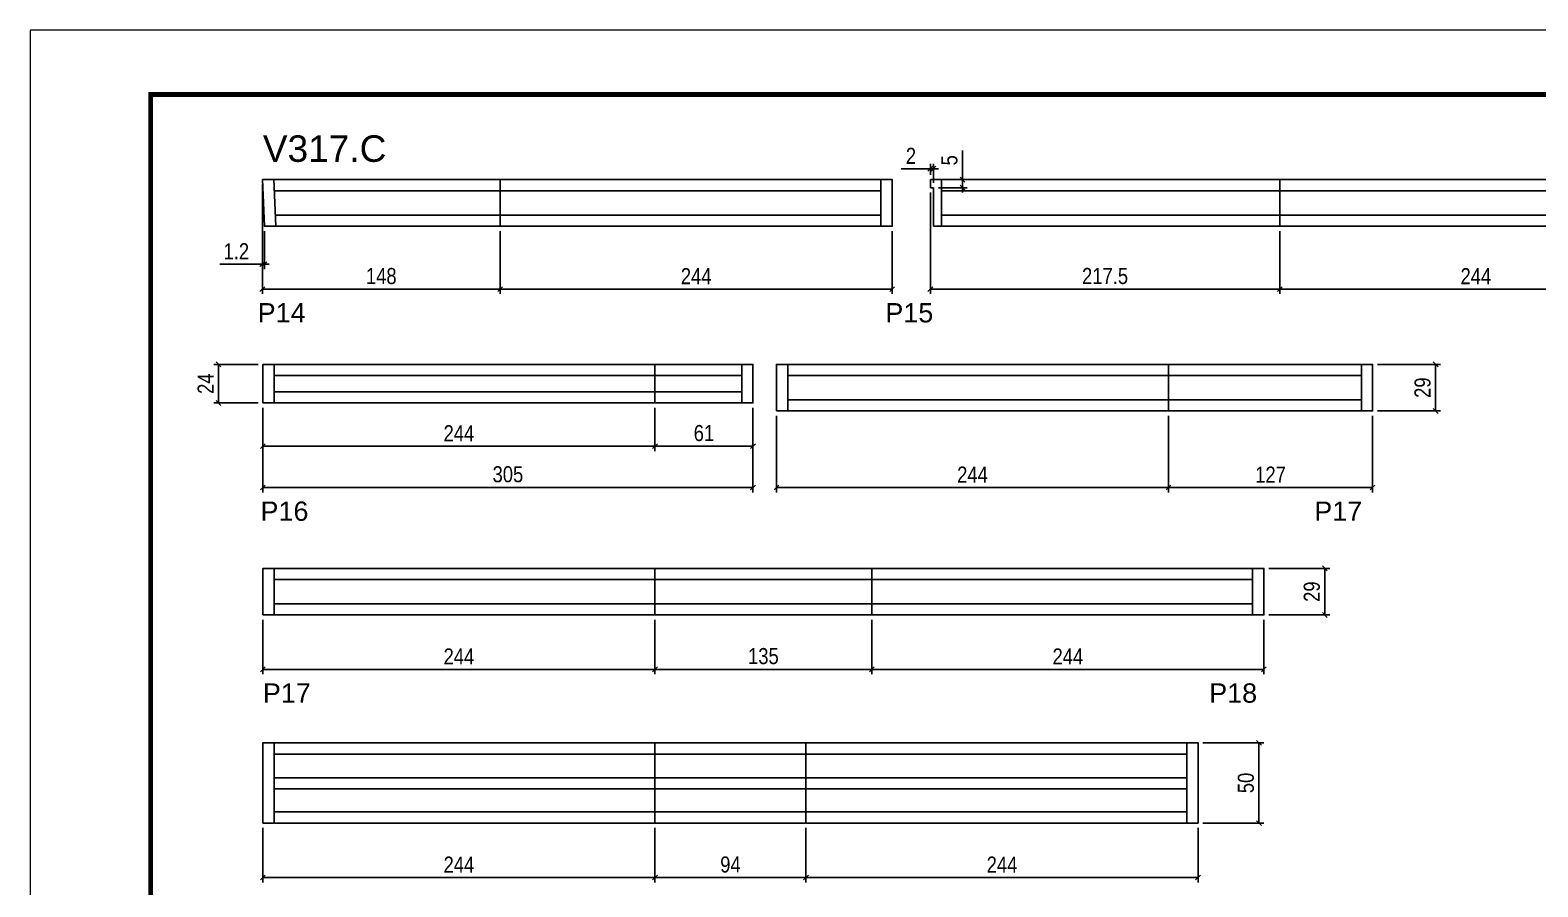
# Model space of a CAD drawing. Extents: x 3245 to 12416, y 917 to 10295.
# Drawn here: x 8014 to 8952, y 8326 to 8859 of the extents above; entities that cross this region are included whole.
import ezdxf

# ---------------------------------------------------------------- set-up
doc = ezdxf.new("R2010")
doc.units = 0
doc.linetypes.add('DASHED', pattern=[0.75, 0.5, -0.25])
for name, color, linetype in [('5', 5, 'Continuous'), ('COTA', 241, 'Continuous'), ('NOMENCLATURA', 7, 'Continuous'), ('Painéis', 200, 'Continuous'), ('SARR_2.2x7', 40, 'Continuous')]:
    doc.layers.add(name, color=color, linetype=linetype)
doc.layers.add('Folhas', color=255, linetype='Continuous', lineweight=9)
doc.layers.add('SARRAFO DE PRESSAO', color=251, linetype='DASHED', lineweight=9)
doc.styles.add('COTA TECNICA-50', font='techl___.ttf', dxfattribs={"height": 10})
doc.styles.get("Standard").update_dxf_attribs({"font": 'arial.ttf'})
doc.dimstyles.new('COTA PAINEL-50', dxfattribs={"dimtxt": 10, "dimasz": 3, "dimexe": 3, "dimexo": 3, "dimgap": 3, "dimtad": 1, "dimdec": 1, "dimzin": 12, "dimdsep": 46, "dimtxsty": 'COTA TECNICA-50', "dimblk1": 'OBLIQUE', "dimblk2": 'OBLIQUE', "dimsah": 1, "dimcen": 0.9, "dimclrd": 4, "dimclre": 4, "dimclrt": 240, "dimadec": 1, "dimazin": 3, "dimtfac": 1, "dimtdec": 1, "dimtmove": 0, "dimatfit": 3, "dimfxl": 1, "dimtolj": 1, "dimtzin": 12, "dimarcsym": 0})

# ---------------------------------------------------------------- blocks, each defined once
blk = doc.blocks.new('9999999999')
at = {"layer": 'Folhas'}
blk.add_lwpolyline([(98138.98, 34190.21), (99623.98, 34190.21), (99623.98, 35240.21), (98138.98, 35240.21)], close=True, dxfattribs=at)
at = {"layer": 'Folhas', "color": 30, "const_width": 3}
blk.add_lwpolyline([(98213.98, 34230.21), (99583.98, 34230.21), (99583.98, 35200.21), (98213.98, 35200.21)], close=True, dxfattribs=at)
blk = doc.blocks.new('_Oblique')
at = {"color": 0, "linetype": 'ByBlock', "lineweight": -2}
blk.add_line((-0.5, -0.5), (0.5, 0.5), dxfattribs=at)
blk = doc.blocks.new('*D305')
at = {"layer": 'COTA', "color": 4, "linetype": 'ByBlock', "lineweight": -2, "transparency": 16777216}
for p, q in [((8158.37, 8762.7), (8158.37, 8694.59)), ((8306.34, 8733.7), (8306.34, 8694.59)), ((8158.37, 8697.59), (8306.34, 8697.59))]:
    blk.add_line(p, q, dxfattribs=at)
at = {"layer": 'Defpoints', "color": 0, "linetype": 'ByBlock', "transparency": 16777216}
for p in [(8158.37, 8765.7), (8306.34, 8736.7), (8306.34, 8697.59)]:
    blk.add_point(p, dxfattribs=at)
at = {"layer": 'COTA', "color": 4, "linetype": 'ByBlock', "lineweight": -2, "transparency": 16777216, "xscale": 3, "yscale": 3, "zscale": 3, "rotation": 180}
blk.add_blockref('_Oblique', (8158.37, 8697.59), dxfattribs=at)
at = {"layer": 'COTA', "color": 4, "linetype": 'ByBlock', "lineweight": -2, "transparency": 16777216, "xscale": 3, "yscale": 3, "zscale": 3}
blk.add_blockref('_Oblique', (8306.34, 8697.59), dxfattribs=at)
at = {"layer": 'COTA', "color": 240, "linetype": 'ByBlock', "transparency": 16777216, "insert": (8232.35, 8705.68), "char_height": 10, "attachment_point": 5, "style": 'COTA TECNICA-50'}
blk.add_mtext('\\A1;148', dxfattribs=at)
blk = doc.blocks.new('*D306')
at = {"layer": 'COTA', "color": 4, "linetype": 'ByBlock', "lineweight": -2, "transparency": 16777216}
for p, q in [((8306.34, 8733.7), (8306.34, 8694.59)), ((8550.34, 8733.7), (8550.34, 8694.59)), ((8306.34, 8697.59), (8550.34, 8697.59))]:
    blk.add_line(p, q, dxfattribs=at)
at = {"layer": 'Defpoints', "color": 0, "linetype": 'ByBlock', "transparency": 16777216}
for p in [(8306.34, 8736.7), (8550.34, 8736.7), (8550.34, 8697.59)]:
    blk.add_point(p, dxfattribs=at)
at = {"layer": 'COTA', "color": 4, "linetype": 'ByBlock', "lineweight": -2, "transparency": 16777216, "xscale": 3, "yscale": 3, "zscale": 3, "rotation": 180}
blk.add_blockref('_Oblique', (8306.34, 8697.59), dxfattribs=at)
at = {"layer": 'COTA', "color": 4, "linetype": 'ByBlock', "lineweight": -2, "transparency": 16777216, "xscale": 3, "yscale": 3, "zscale": 3}
blk.add_blockref('_Oblique', (8550.34, 8697.59), dxfattribs=at)
at = {"layer": 'COTA', "color": 240, "linetype": 'ByBlock', "transparency": 16777216, "insert": (8428.34, 8705.66), "char_height": 10, "attachment_point": 5, "style": 'COTA TECNICA-50'}
blk.add_mtext('\\A1;244', dxfattribs=at)
blk = doc.blocks.new('*D307')
at = {"layer": 'COTA', "color": 4, "linetype": 'ByBlock', "lineweight": -2, "transparency": 16777216}
for p, q in [((8158.37, 8762.7), (8158.37, 8710.11)), ((8159.59, 8733.7), (8159.59, 8710.11)), ((8158.37, 8713.11), (8131.93, 8713.11)), ((8159.59, 8713.11), (8158.37, 8713.11)), ((8159.59, 8713.11), (8162.59, 8713.11))]:
    blk.add_line(p, q, dxfattribs=at)
at = {"layer": 'Defpoints', "color": 0, "linetype": 'ByBlock', "transparency": 16777216}
for p in [(8158.37, 8765.7), (8159.59, 8736.7), (8158.37, 8713.11)]:
    blk.add_point(p, dxfattribs=at)
at = {"layer": 'COTA', "color": 4, "linetype": 'ByBlock', "lineweight": -2, "transparency": 16777216, "xscale": 3, "yscale": 3, "zscale": 3}
blk.add_blockref('_Oblique', (8158.37, 8713.11), dxfattribs=at)
at = {"layer": 'COTA', "color": 4, "linetype": 'ByBlock', "lineweight": -2, "transparency": 16777216, "xscale": 3, "yscale": 3, "zscale": 3, "rotation": 180}
blk.add_blockref('_Oblique', (8159.59, 8713.11), dxfattribs=at)
at = {"layer": 'COTA', "color": 240, "linetype": 'ByBlock', "transparency": 16777216, "insert": (8142.15, 8721.17), "char_height": 10, "attachment_point": 5, "style": 'COTA TECNICA-50'}
blk.add_mtext('\\A1;1.2', dxfattribs=at)
blk = doc.blocks.new('*D247')
at = {"layer": 'COTA', "color": 4, "linetype": 'ByBlock', "lineweight": -2, "transparency": 16777216}
for p, q in [((8574.07, 8757.7), (8574.07, 8694.59)), ((8791.57, 8733.7), (8791.57, 8694.59)), ((8574.07, 8697.59), (8791.57, 8697.59))]:
    blk.add_line(p, q, dxfattribs=at)
at = {"layer": 'Defpoints', "color": 0, "linetype": 'ByBlock', "transparency": 16777216}
for p in [(8574.07, 8760.7), (8791.57, 8736.7), (8791.57, 8697.59)]:
    blk.add_point(p, dxfattribs=at)
at = {"layer": 'COTA', "color": 4, "linetype": 'ByBlock', "lineweight": -2, "transparency": 16777216, "xscale": 3, "yscale": 3, "zscale": 3, "rotation": 180}
blk.add_blockref('_Oblique', (8574.07, 8697.59), dxfattribs=at)
at = {"layer": 'COTA', "color": 4, "linetype": 'ByBlock', "lineweight": -2, "transparency": 16777216, "xscale": 3, "yscale": 3, "zscale": 3}
blk.add_blockref('_Oblique', (8791.57, 8697.59), dxfattribs=at)
at = {"layer": 'COTA', "color": 240, "linetype": 'ByBlock', "transparency": 16777216, "insert": (8682.82, 8705.7), "char_height": 10, "attachment_point": 5, "style": 'COTA TECNICA-50'}
blk.add_mtext('\\A1;217.5', dxfattribs=at)
blk = doc.blocks.new('*D308')
at = {"layer": 'COTA', "color": 4, "linetype": 'ByBlock', "lineweight": -2, "transparency": 16777216}
for p, q in [((8791.57, 8733.7), (8791.57, 8694.59)), ((9035.57, 8733.7), (9035.57, 8694.59)), ((8791.57, 8697.59), (9035.57, 8697.59))]:
    blk.add_line(p, q, dxfattribs=at)
at = {"layer": 'Defpoints', "color": 0, "linetype": 'ByBlock', "transparency": 16777216}
for p in [(8791.57, 8736.7), (9035.57, 8736.7), (9035.57, 8697.59)]:
    blk.add_point(p, dxfattribs=at)
at = {"layer": 'COTA', "color": 4, "linetype": 'ByBlock', "lineweight": -2, "transparency": 16777216, "xscale": 3, "yscale": 3, "zscale": 3, "rotation": 180}
blk.add_blockref('_Oblique', (8791.57, 8697.59), dxfattribs=at)
at = {"layer": 'COTA', "color": 4, "linetype": 'ByBlock', "lineweight": -2, "transparency": 16777216, "xscale": 3, "yscale": 3, "zscale": 3}
blk.add_blockref('_Oblique', (9035.57, 8697.59), dxfattribs=at)
at = {"layer": 'COTA', "color": 240, "linetype": 'ByBlock', "transparency": 16777216, "insert": (8913.57, 8705.66), "char_height": 10, "attachment_point": 5, "style": 'COTA TECNICA-50'}
blk.add_mtext('\\A1;244', dxfattribs=at)
blk = doc.blocks.new('*D249')
at = {"layer": 'COTA', "color": 4, "linetype": 'ByBlock', "lineweight": -2, "transparency": 16777216}
for p, q in [((8158.67, 8623.79), (8158.67, 8596.88)), ((8402.67, 8623.79), (8402.67, 8596.88)), ((8158.67, 8599.88), (8402.67, 8599.88))]:
    blk.add_line(p, q, dxfattribs=at)
at = {"layer": 'Defpoints', "color": 0, "linetype": 'ByBlock', "transparency": 16777216}
for p in [(8158.67, 8626.79), (8402.67, 8626.79), (8402.67, 8599.88)]:
    blk.add_point(p, dxfattribs=at)
at = {"layer": 'COTA', "color": 4, "linetype": 'ByBlock', "lineweight": -2, "transparency": 16777216, "xscale": 3, "yscale": 3, "zscale": 3, "rotation": 180}
blk.add_blockref('_Oblique', (8158.67, 8599.88), dxfattribs=at)
at = {"layer": 'COTA', "color": 4, "linetype": 'ByBlock', "lineweight": -2, "transparency": 16777216, "xscale": 3, "yscale": 3, "zscale": 3}
blk.add_blockref('_Oblique', (8402.67, 8599.88), dxfattribs=at)
at = {"layer": 'COTA', "color": 240, "linetype": 'ByBlock', "transparency": 16777216, "insert": (8280.67, 8607.95), "char_height": 10, "attachment_point": 5, "style": 'COTA TECNICA-50'}
blk.add_mtext('\\A1;244', dxfattribs=at)
blk = doc.blocks.new('*D310')
at = {"layer": 'COTA', "color": 4, "linetype": 'ByBlock', "lineweight": -2, "transparency": 16777216}
for p, q in [((8402.67, 8623.79), (8402.67, 8596.88)), ((8463.67, 8623.79), (8463.67, 8596.88)), ((8402.67, 8599.88), (8463.67, 8599.88))]:
    blk.add_line(p, q, dxfattribs=at)
at = {"layer": 'Defpoints', "color": 0, "linetype": 'ByBlock', "transparency": 16777216}
for p in [(8402.67, 8626.79), (8463.67, 8626.79), (8463.67, 8599.88)]:
    blk.add_point(p, dxfattribs=at)
at = {"layer": 'COTA', "color": 4, "linetype": 'ByBlock', "lineweight": -2, "transparency": 16777216, "xscale": 3, "yscale": 3, "zscale": 3, "rotation": 180}
blk.add_blockref('_Oblique', (8402.67, 8599.88), dxfattribs=at)
at = {"layer": 'COTA', "color": 4, "linetype": 'ByBlock', "lineweight": -2, "transparency": 16777216, "xscale": 3, "yscale": 3, "zscale": 3}
blk.add_blockref('_Oblique', (8463.67, 8599.88), dxfattribs=at)
at = {"layer": 'COTA', "color": 240, "linetype": 'ByBlock', "transparency": 16777216, "insert": (8433.17, 8607.98), "char_height": 10, "attachment_point": 5, "style": 'COTA TECNICA-50'}
blk.add_mtext('\\A1;61', dxfattribs=at)
blk = doc.blocks.new('*D311')
at = {"layer": 'COTA', "color": 4, "linetype": 'ByBlock', "lineweight": -2, "transparency": 16777216}
for p, q in [((8158.67, 8623.79), (8158.67, 8571.14)), ((8463.67, 8623.79), (8463.67, 8571.14)), ((8463.67, 8574.14), (8158.67, 8574.14))]:
    blk.add_line(p, q, dxfattribs=at)
at = {"layer": 'Defpoints', "color": 0, "linetype": 'ByBlock', "transparency": 16777216}
for p in [(8158.67, 8626.79), (8463.67, 8626.79), (8158.67, 8574.14)]:
    blk.add_point(p, dxfattribs=at)
at = {"layer": 'COTA', "color": 4, "linetype": 'ByBlock', "lineweight": -2, "transparency": 16777216, "xscale": 3, "yscale": 3, "zscale": 3, "rotation": 180}
blk.add_blockref('_Oblique', (8158.67, 8574.14), dxfattribs=at)
at = {"layer": 'COTA', "color": 4, "linetype": 'ByBlock', "lineweight": -2, "transparency": 16777216, "xscale": 3, "yscale": 3, "zscale": 3}
blk.add_blockref('_Oblique', (8463.67, 8574.14), dxfattribs=at)
at = {"layer": 'COTA', "color": 240, "linetype": 'ByBlock', "transparency": 16777216, "insert": (8311.17, 8582.36), "char_height": 10, "attachment_point": 5, "style": 'COTA TECNICA-50'}
blk.add_mtext('\\A1;305', dxfattribs=at)
blk = doc.blocks.new('*D250')
at = {"layer": 'COTA', "color": 4, "linetype": 'ByBlock', "lineweight": -2, "transparency": 16777216}
for p, q in [((8478.3, 8618.79), (8478.3, 8571.14)), ((8722.3, 8618.79), (8722.3, 8571.14)), ((8478.3, 8574.14), (8722.3, 8574.14))]:
    blk.add_line(p, q, dxfattribs=at)
at = {"layer": 'Defpoints', "color": 0, "linetype": 'ByBlock', "transparency": 16777216}
for p in [(8478.3, 8621.79), (8722.3, 8621.79), (8722.3, 8574.14)]:
    blk.add_point(p, dxfattribs=at)
at = {"layer": 'COTA', "color": 4, "linetype": 'ByBlock', "lineweight": -2, "transparency": 16777216, "xscale": 3, "yscale": 3, "zscale": 3, "rotation": 180}
blk.add_blockref('_Oblique', (8478.3, 8574.14), dxfattribs=at)
at = {"layer": 'COTA', "color": 4, "linetype": 'ByBlock', "lineweight": -2, "transparency": 16777216, "xscale": 3, "yscale": 3, "zscale": 3}
blk.add_blockref('_Oblique', (8722.3, 8574.14), dxfattribs=at)
at = {"layer": 'COTA', "color": 240, "linetype": 'ByBlock', "transparency": 16777216, "insert": (8600.3, 8582.22), "char_height": 10, "attachment_point": 5, "style": 'COTA TECNICA-50'}
blk.add_mtext('\\A1;244', dxfattribs=at)
blk = doc.blocks.new('*D312')
at = {"layer": 'COTA', "color": 4, "linetype": 'ByBlock', "lineweight": -2, "transparency": 16777216}
for p, q in [((8722.3, 8618.79), (8722.3, 8571.14)), ((8849.3, 8618.79), (8849.3, 8571.14)), ((8722.3, 8574.14), (8849.3, 8574.14))]:
    blk.add_line(p, q, dxfattribs=at)
at = {"layer": 'Defpoints', "color": 0, "linetype": 'ByBlock', "transparency": 16777216}
for p in [(8722.3, 8621.79), (8849.3, 8621.79), (8849.3, 8574.14)]:
    blk.add_point(p, dxfattribs=at)
at = {"layer": 'COTA', "color": 4, "linetype": 'ByBlock', "lineweight": -2, "transparency": 16777216, "xscale": 3, "yscale": 3, "zscale": 3, "rotation": 180}
blk.add_blockref('_Oblique', (8722.3, 8574.14), dxfattribs=at)
at = {"layer": 'COTA', "color": 4, "linetype": 'ByBlock', "lineweight": -2, "transparency": 16777216, "xscale": 3, "yscale": 3, "zscale": 3}
blk.add_blockref('_Oblique', (8849.3, 8574.14), dxfattribs=at)
at = {"layer": 'COTA', "color": 240, "linetype": 'ByBlock', "transparency": 16777216, "insert": (8785.8, 8582.22), "char_height": 10, "attachment_point": 5, "style": 'COTA TECNICA-50'}
blk.add_mtext('\\A1;127', dxfattribs=at)
blk = doc.blocks.new('*D313')
at = {"layer": 'COTA', "color": 4, "linetype": 'ByBlock', "lineweight": -2, "transparency": 16777216}
for p, q in [((8852.3, 8650.79), (8891.53, 8650.79)), ((8888.53, 8621.79), (8888.53, 8650.79)), ((8852.3, 8621.79), (8891.53, 8621.79))]:
    blk.add_line(p, q, dxfattribs=at)
at = {"layer": 'Defpoints', "color": 0, "linetype": 'ByBlock', "transparency": 16777216}
for p in [(8849.3, 8650.79), (8888.53, 8650.79), (8849.3, 8621.79)]:
    blk.add_point(p, dxfattribs=at)
at = {"layer": 'COTA', "color": 4, "linetype": 'ByBlock', "lineweight": -2, "transparency": 16777216, "xscale": 3, "yscale": 3, "zscale": 3}
for p, rotation in [((8888.53, 8650.79), 90), ((8888.53, 8621.79), 270)]:
    blk.add_blockref('_Oblique', p, dxfattribs=dict(at, rotation=rotation))
at = {"layer": 'COTA', "color": 240, "linetype": 'ByBlock', "transparency": 16777216, "insert": (8880.44, 8636.29), "char_height": 10, "attachment_point": 5, "rotation": 90, "style": 'COTA TECNICA-50'}
blk.add_mtext('\\A1;29', dxfattribs=at)
blk = doc.blocks.new('*D314')
at = {"layer": 'COTA', "color": 4, "linetype": 'ByBlock', "lineweight": -2, "transparency": 16777216}
for p, q in [((8155.67, 8650.79), (8128.1, 8650.79)), ((8131.1, 8626.79), (8131.1, 8650.79)), ((8155.67, 8626.79), (8128.1, 8626.79))]:
    blk.add_line(p, q, dxfattribs=at)
at = {"layer": 'Defpoints', "color": 0, "linetype": 'ByBlock', "transparency": 16777216}
for p in [(8131.1, 8650.79), (8158.67, 8650.79), (8158.67, 8626.79)]:
    blk.add_point(p, dxfattribs=at)
at = {"layer": 'COTA', "color": 4, "linetype": 'ByBlock', "lineweight": -2, "transparency": 16777216, "xscale": 3, "yscale": 3, "zscale": 3}
for p, rotation in [((8131.1, 8650.79), 90), ((8131.1, 8626.79), 270)]:
    blk.add_blockref('_Oblique', p, dxfattribs=dict(at, rotation=rotation))
at = {"layer": 'COTA', "color": 240, "linetype": 'ByBlock', "transparency": 16777216, "insert": (8123.03, 8638.79), "char_height": 10, "attachment_point": 5, "rotation": 90, "style": 'COTA TECNICA-50'}
blk.add_mtext('\\A1;24', dxfattribs=at)
blk = doc.blocks.new('*D251')
at = {"layer": 'COTA', "color": 4, "linetype": 'ByBlock', "lineweight": -2, "transparency": 16777216}
for p, q in [((8158.67, 8491.88), (8158.67, 8458.01)), ((8402.67, 8491.88), (8402.67, 8458.01)), ((8158.67, 8461.01), (8402.67, 8461.01))]:
    blk.add_line(p, q, dxfattribs=at)
at = {"layer": 'Defpoints', "color": 0, "linetype": 'ByBlock', "transparency": 16777216}
for p in [(8158.67, 8494.88), (8402.67, 8494.88), (8402.67, 8461.01)]:
    blk.add_point(p, dxfattribs=at)
at = {"layer": 'COTA', "color": 4, "linetype": 'ByBlock', "lineweight": -2, "transparency": 16777216, "xscale": 3, "yscale": 3, "zscale": 3, "rotation": 180}
blk.add_blockref('_Oblique', (8158.67, 8461.01), dxfattribs=at)
at = {"layer": 'COTA', "color": 4, "linetype": 'ByBlock', "lineweight": -2, "transparency": 16777216, "xscale": 3, "yscale": 3, "zscale": 3}
blk.add_blockref('_Oblique', (8402.67, 8461.01), dxfattribs=at)
at = {"layer": 'COTA', "color": 240, "linetype": 'ByBlock', "transparency": 16777216, "insert": (8280.67, 8469.08), "char_height": 10, "attachment_point": 5, "style": 'COTA TECNICA-50'}
blk.add_mtext('\\A1;244', dxfattribs=at)
blk = doc.blocks.new('*D457')
at = {"layer": 'COTA', "color": 4, "linetype": 'ByBlock', "lineweight": -2, "transparency": 16777216}
for p, q in [((8402.67, 8491.88), (8402.67, 8458.01)), ((8537.67, 8491.88), (8537.67, 8458.01)), ((8402.67, 8461.01), (8537.67, 8461.01))]:
    blk.add_line(p, q, dxfattribs=at)
at = {"layer": 'Defpoints', "color": 0, "linetype": 'ByBlock', "transparency": 16777216}
for p in [(8402.67, 8494.88), (8537.67, 8494.88), (8537.67, 8461.01)]:
    blk.add_point(p, dxfattribs=at)
at = {"layer": 'COTA', "color": 4, "linetype": 'ByBlock', "lineweight": -2, "transparency": 16777216, "xscale": 3, "yscale": 3, "zscale": 3, "rotation": 180}
blk.add_blockref('_Oblique', (8402.67, 8461.01), dxfattribs=at)
at = {"layer": 'COTA', "color": 4, "linetype": 'ByBlock', "lineweight": -2, "transparency": 16777216, "xscale": 3, "yscale": 3, "zscale": 3}
blk.add_blockref('_Oblique', (8537.67, 8461.01), dxfattribs=at)
at = {"layer": 'COTA', "color": 240, "linetype": 'ByBlock', "transparency": 16777216, "insert": (8470.17, 8469.23), "char_height": 10, "attachment_point": 5, "style": 'COTA TECNICA-50'}
blk.add_mtext('\\A1;135', dxfattribs=at)
blk = doc.blocks.new('*D458')
at = {"layer": 'COTA', "color": 4, "linetype": 'ByBlock', "lineweight": -2, "transparency": 16777216}
for p, q in [((8537.67, 8491.88), (8537.67, 8458.01)), ((8781.67, 8491.88), (8781.67, 8458.01)), ((8537.67, 8461.01), (8781.67, 8461.01))]:
    blk.add_line(p, q, dxfattribs=at)
at = {"layer": 'Defpoints', "color": 0, "linetype": 'ByBlock', "transparency": 16777216}
for p in [(8537.67, 8494.88), (8781.67, 8494.88), (8781.67, 8461.01)]:
    blk.add_point(p, dxfattribs=at)
at = {"layer": 'COTA', "color": 4, "linetype": 'ByBlock', "lineweight": -2, "transparency": 16777216, "xscale": 3, "yscale": 3, "zscale": 3, "rotation": 180}
blk.add_blockref('_Oblique', (8537.67, 8461.01), dxfattribs=at)
at = {"layer": 'COTA', "color": 4, "linetype": 'ByBlock', "lineweight": -2, "transparency": 16777216, "xscale": 3, "yscale": 3, "zscale": 3}
blk.add_blockref('_Oblique', (8781.67, 8461.01), dxfattribs=at)
at = {"layer": 'COTA', "color": 240, "linetype": 'ByBlock', "transparency": 16777216, "insert": (8659.67, 8469.08), "char_height": 10, "attachment_point": 5, "style": 'COTA TECNICA-50'}
blk.add_mtext('\\A1;244', dxfattribs=at)
blk = doc.blocks.new('*D459')
at = {"layer": 'COTA', "color": 4, "linetype": 'ByBlock', "lineweight": -2, "transparency": 16777216}
for p, q in [((8784.67, 8523.88), (8822.6, 8523.88)), ((8819.6, 8523.88), (8819.6, 8494.88)), ((8784.67, 8494.88), (8822.6, 8494.88))]:
    blk.add_line(p, q, dxfattribs=at)
at = {"layer": 'Defpoints', "color": 0, "linetype": 'ByBlock', "transparency": 16777216}
for p in [(8781.67, 8523.88), (8781.67, 8494.88), (8819.6, 8494.88)]:
    blk.add_point(p, dxfattribs=at)
at = {"layer": 'COTA', "color": 4, "linetype": 'ByBlock', "lineweight": -2, "transparency": 16777216, "xscale": 3, "yscale": 3, "zscale": 3}
for p, rotation in [((8819.6, 8523.88), 90), ((8819.6, 8494.88), 270)]:
    blk.add_blockref('_Oblique', p, dxfattribs=dict(at, rotation=rotation))
at = {"layer": 'COTA', "color": 240, "linetype": 'ByBlock', "transparency": 16777216, "insert": (8811.51, 8509.38), "char_height": 10, "attachment_point": 5, "rotation": 90, "style": 'COTA TECNICA-50'}
blk.add_mtext('\\A1;29', dxfattribs=at)
blk = doc.blocks.new('*D269')
at = {"layer": 'COTA', "color": 4, "linetype": 'ByBlock', "lineweight": -2, "transparency": 16777216}
for p, q in [((8158.67, 8362.37), (8158.67, 8328.5)), ((8402.67, 8362.37), (8402.67, 8328.5)), ((8158.67, 8331.5), (8402.67, 8331.5))]:
    blk.add_line(p, q, dxfattribs=at)
at = {"layer": 'Defpoints', "color": 0, "linetype": 'ByBlock', "transparency": 16777216}
for p in [(8158.67, 8365.37), (8402.67, 8365.37), (8402.67, 8331.5)]:
    blk.add_point(p, dxfattribs=at)
at = {"layer": 'COTA', "color": 4, "linetype": 'ByBlock', "lineweight": -2, "transparency": 16777216, "xscale": 3, "yscale": 3, "zscale": 3, "rotation": 180}
blk.add_blockref('_Oblique', (8158.67, 8331.5), dxfattribs=at)
at = {"layer": 'COTA', "color": 4, "linetype": 'ByBlock', "lineweight": -2, "transparency": 16777216, "xscale": 3, "yscale": 3, "zscale": 3}
blk.add_blockref('_Oblique', (8402.67, 8331.5), dxfattribs=at)
at = {"layer": 'COTA', "color": 240, "linetype": 'ByBlock', "transparency": 16777216, "insert": (8280.67, 8339.57), "char_height": 10, "attachment_point": 5, "style": 'COTA TECNICA-50'}
blk.add_mtext('\\A1;244', dxfattribs=at)
blk = doc.blocks.new('*D460')
at = {"layer": 'COTA', "color": 4, "linetype": 'ByBlock', "lineweight": -2, "transparency": 16777216}
for p, q in [((8402.67, 8362.37), (8402.67, 8328.5)), ((8496.67, 8362.37), (8496.67, 8328.5)), ((8402.67, 8331.5), (8496.67, 8331.5))]:
    blk.add_line(p, q, dxfattribs=at)
at = {"layer": 'Defpoints', "color": 0, "linetype": 'ByBlock', "transparency": 16777216}
for p in [(8402.67, 8365.37), (8496.67, 8365.37), (8496.67, 8331.5)]:
    blk.add_point(p, dxfattribs=at)
at = {"layer": 'COTA', "color": 4, "linetype": 'ByBlock', "lineweight": -2, "transparency": 16777216, "xscale": 3, "yscale": 3, "zscale": 3, "rotation": 180}
blk.add_blockref('_Oblique', (8402.67, 8331.5), dxfattribs=at)
at = {"layer": 'COTA', "color": 4, "linetype": 'ByBlock', "lineweight": -2, "transparency": 16777216, "xscale": 3, "yscale": 3, "zscale": 3}
blk.add_blockref('_Oblique', (8496.67, 8331.5), dxfattribs=at)
at = {"layer": 'COTA', "color": 240, "linetype": 'ByBlock', "transparency": 16777216, "insert": (8449.67, 8339.6), "char_height": 10, "attachment_point": 5, "style": 'COTA TECNICA-50'}
blk.add_mtext('\\A1;94', dxfattribs=at)
blk = doc.blocks.new('*D461')
at = {"layer": 'COTA', "color": 4, "linetype": 'ByBlock', "lineweight": -2, "transparency": 16777216}
for p, q in [((8496.67, 8362.37), (8496.67, 8328.5)), ((8740.67, 8362.37), (8740.67, 8328.5)), ((8496.67, 8331.5), (8740.67, 8331.5))]:
    blk.add_line(p, q, dxfattribs=at)
at = {"layer": 'Defpoints', "color": 0, "linetype": 'ByBlock', "transparency": 16777216}
for p in [(8496.67, 8365.37), (8740.67, 8365.37), (8740.67, 8331.5)]:
    blk.add_point(p, dxfattribs=at)
at = {"layer": 'COTA', "color": 4, "linetype": 'ByBlock', "lineweight": -2, "transparency": 16777216, "xscale": 3, "yscale": 3, "zscale": 3, "rotation": 180}
blk.add_blockref('_Oblique', (8496.67, 8331.5), dxfattribs=at)
at = {"layer": 'COTA', "color": 4, "linetype": 'ByBlock', "lineweight": -2, "transparency": 16777216, "xscale": 3, "yscale": 3, "zscale": 3}
blk.add_blockref('_Oblique', (8740.67, 8331.5), dxfattribs=at)
at = {"layer": 'COTA', "color": 240, "linetype": 'ByBlock', "transparency": 16777216, "insert": (8618.67, 8339.57), "char_height": 10, "attachment_point": 5, "style": 'COTA TECNICA-50'}
blk.add_mtext('\\A1;244', dxfattribs=at)
blk = doc.blocks.new('*D462')
at = {"layer": 'COTA', "color": 4, "linetype": 'ByBlock', "lineweight": -2, "transparency": 16777216}
for p, q in [((8743.67, 8415.37), (8781.6, 8415.37)), ((8778.6, 8415.37), (8778.6, 8365.37)), ((8743.67, 8365.37), (8781.6, 8365.37))]:
    blk.add_line(p, q, dxfattribs=at)
at = {"layer": 'Defpoints', "color": 0, "linetype": 'ByBlock', "transparency": 16777216}
for p in [(8740.67, 8415.37), (8740.67, 8365.37), (8778.6, 8365.37)]:
    blk.add_point(p, dxfattribs=at)
at = {"layer": 'COTA', "color": 4, "linetype": 'ByBlock', "lineweight": -2, "transparency": 16777216, "xscale": 3, "yscale": 3, "zscale": 3}
for p, rotation in [((8778.6, 8415.37), 90), ((8778.6, 8365.37), 270)]:
    blk.add_blockref('_Oblique', p, dxfattribs=dict(at, rotation=rotation))
at = {"layer": 'COTA', "color": 240, "linetype": 'ByBlock', "transparency": 16777216, "insert": (8770.49, 8390.37), "char_height": 10, "attachment_point": 5, "rotation": 90, "style": 'COTA TECNICA-50'}
blk.add_mtext('\\A1;50', dxfattribs=at)
blk = doc.blocks.new('*D442')
at = {"layer": 'COTA', "color": 4, "linetype": 'ByBlock', "lineweight": -2, "transparency": 16777216}
for p, q in [((8574.07, 8768.7), (8574.07, 8775.52)), ((8576.07, 8763.7), (8576.07, 8775.52)), ((8574.07, 8772.52), (8555.96, 8772.52)), ((8576.07, 8772.52), (8574.07, 8772.52)), ((8576.07, 8772.52), (8579.07, 8772.52))]:
    blk.add_line(p, q, dxfattribs=at)
at = {"layer": 'Defpoints', "color": 0, "linetype": 'ByBlock', "transparency": 16777216}
for p in [(8574.07, 8772.52), (8574.07, 8765.7), (8576.07, 8760.7)]:
    blk.add_point(p, dxfattribs=at)
at = {"layer": 'COTA', "color": 4, "linetype": 'ByBlock', "lineweight": -2, "transparency": 16777216, "xscale": 3, "yscale": 3, "zscale": 3}
blk.add_blockref('_Oblique', (8574.07, 8772.52), dxfattribs=at)
at = {"layer": 'COTA', "color": 4, "linetype": 'ByBlock', "lineweight": -2, "transparency": 16777216, "xscale": 3, "yscale": 3, "zscale": 3, "rotation": 180}
blk.add_blockref('_Oblique', (8576.07, 8772.52), dxfattribs=at)
at = {"layer": 'COTA', "color": 240, "linetype": 'ByBlock', "transparency": 16777216, "insert": (8562.01, 8780.52), "char_height": 10, "attachment_point": 5, "style": 'COTA TECNICA-50'}
blk.add_mtext('\\A1;2', dxfattribs=at)
blk = doc.blocks.new('*D443')
at = {"layer": 'COTA', "color": 4, "linetype": 'ByBlock', "lineweight": -2, "transparency": 16777216}
for p, q in [((8594.09, 8765.7), (8594.09, 8783.8)), ((8584.07, 8765.7), (8597.09, 8765.7)), ((8594.09, 8760.7), (8594.09, 8765.7)), ((8579.07, 8760.7), (8597.09, 8760.7)), ((8594.09, 8760.7), (8594.09, 8757.7))]:
    blk.add_line(p, q, dxfattribs=at)
at = {"layer": 'Defpoints', "color": 0, "linetype": 'ByBlock', "transparency": 16777216}
for p in [(8581.07, 8765.7), (8594.09, 8765.7), (8576.07, 8760.7)]:
    blk.add_point(p, dxfattribs=at)
at = {"layer": 'COTA', "color": 4, "linetype": 'ByBlock', "lineweight": -2, "transparency": 16777216, "xscale": 3, "yscale": 3, "zscale": 3}
for p, rotation in [((8594.09, 8765.7), 270), ((8594.09, 8760.7), 90)]:
    blk.add_blockref('_Oblique', p, dxfattribs=dict(at, rotation=rotation))
at = {"layer": 'COTA', "color": 240, "linetype": 'ByBlock', "transparency": 16777216, "insert": (8585.98, 8777.75), "char_height": 10, "attachment_point": 5, "rotation": 90, "style": 'COTA TECNICA-50'}
blk.add_mtext('\\A1;5', dxfattribs=at)

msp = doc.modelspace()

# ---------------------------------------------------------------- linework, layer by layer
at = {"layer": 'Painéis', "linetype": 'Continuous'}
for p, q in [((8306.34, 8765.7), (8306.34, 8736.7)), ((9279.57, 8765.7), (8574.07, 8765.7)), ((8574.07, 8765.7), (8574.07, 8760.7)), ((8791.57, 8765.7), (8791.57, 8736.7)), ((8574.07, 8760.7), (8576.07, 8760.7)), ((8576.07, 8760.7), (8576.07, 8736.7)), ((8576.07, 8736.7), (9279.57, 8736.7)), ((8402.67, 8650.79), (8402.67, 8626.79)), ((8722.3, 8650.79), (8722.3, 8621.79)), ((8402.67, 8523.88), (8402.67, 8494.88)), ((8537.67, 8523.88), (8537.67, 8494.88)), ((8402.67, 8415.37), (8402.67, 8365.37)), ((8496.67, 8415.37), (8496.67, 8365.37))]:
    msp.add_line(p, q, dxfattribs=at)
msp.add_lwpolyline([(8158.37, 8765.7), (8550.34, 8765.7), (8550.34, 8736.7), (8159.59, 8736.7), (8158.37, 8765.7)], dxfattribs=at)
for points in [[(8158.67, 8626.79), (8463.67, 8626.79), (8463.67, 8650.79), (8158.67, 8650.79)], [(8478.3, 8621.79), (8849.3, 8621.79), (8849.3, 8650.79), (8478.3, 8650.79)], [(8158.67, 8494.88), (8781.67, 8494.88), (8781.67, 8523.88), (8158.67, 8523.88)], [(8158.67, 8365.37), (8740.67, 8365.37), (8740.67, 8415.37), (8158.67, 8415.37)]]:
    msp.add_lwpolyline(points, close=True, dxfattribs=at)
at = {"layer": 'SARR_2.2x7', "linetype": 'Continuous'}
for p, q in [((8165.49, 8765.7), (8166.7, 8736.7)), ((8543.34, 8765.7), (8543.34, 8736.7)), ((8581.07, 8765.7), (8581.07, 8736.7)), ((8306.34, 8758.7), (8165.79, 8758.7)), ((8306.34, 8758.7), (8543.34, 8758.7)), ((8791.57, 8758.7), (8581.07, 8758.7)), ((9035.57, 8758.7), (8791.57, 8758.7)), ((8166.4, 8743.7), (8306.34, 8743.7)), ((8543.34, 8743.7), (8306.34, 8743.7)), ((8581.07, 8743.7), (8791.57, 8743.7)), ((8791.57, 8743.7), (9035.57, 8743.7)), ((8165.67, 8650.79), (8165.67, 8626.79)), ((8456.67, 8643.79), (8165.67, 8643.79)), ((8456.67, 8650.79), (8456.67, 8626.79)), ((8485.3, 8650.79), (8485.3, 8621.79)), ((8722.3, 8643.79), (8485.3, 8643.79)), ((8842.3, 8643.79), (8722.3, 8643.79)), ((8842.3, 8650.79), (8842.3, 8621.79)), ((8165.67, 8633.79), (8456.67, 8633.79)), ((8485.3, 8628.79), (8722.3, 8628.79)), ((8722.3, 8628.79), (8842.3, 8628.79)), ((8165.67, 8523.88), (8165.67, 8494.88)), ((8774.67, 8523.88), (8774.67, 8494.88)), ((8402.67, 8516.88), (8165.67, 8516.88)), ((8537.67, 8516.88), (8402.67, 8516.88)), ((8774.67, 8516.88), (8537.67, 8516.88)), ((8165.67, 8501.88), (8402.67, 8501.88)), ((8402.67, 8501.88), (8537.67, 8501.88)), ((8537.67, 8501.88), (8774.67, 8501.88)), ((8165.67, 8415.37), (8165.67, 8365.37)), ((8402.67, 8408.37), (8165.67, 8408.37)), ((8496.67, 8408.37), (8402.67, 8408.37)), ((8733.67, 8408.37), (8496.67, 8408.37)), ((8733.67, 8415.37), (8733.67, 8365.37)), ((8165.67, 8393.61), (8402.67, 8393.61)), ((8402.67, 8393.61), (8496.67, 8393.61)), ((8496.67, 8393.61), (8733.67, 8393.61)), ((8165.67, 8386.61), (8402.67, 8386.61)), ((8402.67, 8386.61), (8496.67, 8386.61)), ((8496.67, 8386.61), (8733.67, 8386.61)), ((8165.67, 8372.37), (8402.67, 8372.37)), ((8402.67, 8372.37), (8496.67, 8372.37)), ((8496.67, 8372.37), (8733.67, 8372.37))]:
    msp.add_line(p, q, dxfattribs=at)

# ---------------------------------------------------------------- block references
at = {"layer": 'SARRAFO DE PRESSAO', "color": 6, "linetype": 'ByBlock'}
msp.add_blockref('9999999999', (-90125.13, -26381.5), dxfattribs=at)

# ---------------------------------------------------------------- texts
at = {"layer": '5', "linetype": 'Continuous'}
for s, rotation, p in [('P14', 359.99996, (8155.43, 8676.89)), ('P15', 359.99996, (8546.09, 8676.89)), ('P16', 359.99996, (8157.22, 8553.45)), ('P17', 359.99996, (8813.03, 8553.45)), ('P17', 0.00004, (8158.67, 8440.31)), ('P18', 0.00004, (8747.62, 8440.31))]:
    msp.add_text(s, height=12, rotation=rotation, dxfattribs=at).set_placement(p)
at = {"layer": 'NOMENCLATURA', "linetype": 'Continuous'}
msp.add_text('V317.C', height=16.5, dxfattribs=at).set_placement((8158.67, 8776.77))

# ---------------------------------------------------------------- dimensions: what is measured, and where the dimension line sits
at = {"layer": 'COTA', "linetype": 'ByBlock'}
for base, p1, p2, override, picture, middle in [((8574.07, 8772.52), (8576.07, 8760.7), (8574.07, 8765.7), {"dimarcsym": 1}, '*D442', (8562.01, 8780.52)), ((8158.37, 8713.11), (8159.59, 8736.7), (8158.37, 8765.7), {"dimarcsym": 1}, '*D307', (8142.15, 8721.17)), ((8306.34, 8697.59), (8158.37, 8765.7), (8306.34, 8736.7), {"dimarcsym": 1}, '*D305', (8232.35, 8705.68)), ((8791.57, 8697.59), (8574.07, 8760.7), (8791.57, 8736.7), {"dimarcsym": 1}, '*D247', (8682.82, 8705.7)), ((8550.34, 8697.59), (8306.34, 8736.7), (8550.34, 8736.7), {"dimarcsym": 1}, '*D306', (8428.34, 8705.66)), ((9035.57, 8697.59), (8791.57, 8736.7), (9035.57, 8736.7), {"dimarcsym": 1}, '*D308', (8913.57, 8705.66)), ((8402.67, 8599.88), (8158.67, 8626.79), (8402.67, 8626.79), {"dimarcsym": 1}, '*D249', (8280.67, 8607.95)), ((8158.67, 8574.14), (8463.67, 8626.79), (8158.67, 8626.79), {"dimarcsym": 1}, '*D311', (8311.17, 8582.36)), ((8463.67, 8599.88), (8402.67, 8626.79), (8463.67, 8626.79), {"dimarcsym": 1}, '*D310', (8433.17, 8607.98)), ((8722.3, 8574.14), (8478.3, 8621.79), (8722.3, 8621.79), {"dimarcsym": 1}, '*D250', (8600.3, 8582.22)), ((8849.3, 8574.14), (8722.3, 8621.79), (8849.3, 8621.79), {"dimarcsym": 1}, '*D312', (8785.8, 8582.22)), ((8402.67, 8461.01), (8158.67, 8494.88), (8402.67, 8494.88), {"dimarcsym": 1}, '*D251', (8280.67, 8469.08)), ((8537.67, 8461.01), (8402.67, 8494.88), (8537.67, 8494.88), {"dimarcsym": 1}, '*D457', (8470.17, 8469.23)), ((8781.67, 8461.01), (8537.67, 8494.88), (8781.67, 8494.88), {"dimtmove": 1, "dimarcsym": 1}, '*D458', (8659.67, 8469.08)), ((8402.67, 8331.5), (8158.67, 8365.37), (8402.67, 8365.37), {"dimarcsym": 1}, '*D269', (8280.67, 8339.57)), ((8496.67, 8331.5), (8402.67, 8365.37), (8496.67, 8365.37), {"dimarcsym": 1}, '*D460', (8449.67, 8339.6)), ((8740.67, 8331.5), (8496.67, 8365.37), (8740.67, 8365.37), {"dimtmove": 1, "dimarcsym": 1}, '*D461', (8618.67, 8339.57))]:
    dim = msp.add_linear_dim(base=base, p1=p1, p2=p2, dimstyle='COTA PAINEL-50', override=override, dxfattribs=at)
    dim.commit()
    dim.dimension.update_dxf_attribs({"geometry": picture, "text_midpoint": middle})
for base, p1, p2, picture, middle in [((8594.09, 8765.7), (8576.07, 8760.7), (8581.07, 8765.7), '*D443', (8585.98, 8777.75)), ((8131.1, 8650.79), (8158.67, 8626.79), (8158.67, 8650.79), '*D314', (8123.03, 8638.79)), ((8888.53, 8650.79), (8849.3, 8621.79), (8849.3, 8650.79), '*D313', (8880.44, 8636.29)), ((8819.6, 8494.88), (8781.67, 8523.88), (8781.67, 8494.88), '*D459', (8811.51, 8509.38)), ((8778.6, 8365.37), (8740.67, 8415.37), (8740.67, 8365.37), '*D462', (8770.49, 8390.37))]:
    dim = msp.add_linear_dim(base=base, p1=p1, p2=p2, angle=90, dimstyle='COTA PAINEL-50', override={"dimarcsym": 1}, dxfattribs=at)
    dim.commit()
    dim.dimension.update_dxf_attribs({"geometry": picture, "text_midpoint": middle})

doc.saveas('drawing.dxf')
